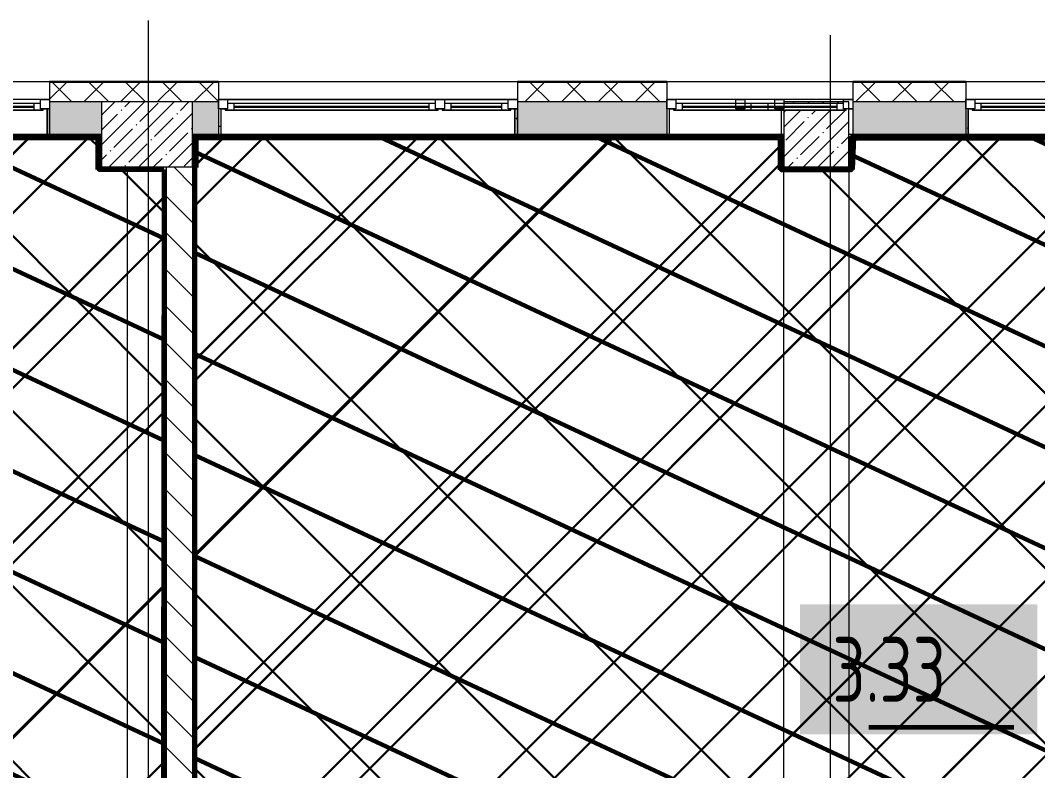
# Model space of a CAD drawing. Header units: millimetres. Extents: x -164500 to 426394, y -51911 to 102118.
# Drawn here: x 398952 to 406781, y 16254 to 22028 of the extents above; entities that cross this region are included whole.
import ezdxf

# ---------------------------------------------------------------- set-up
doc = ezdxf.new("R2010")
doc.units = ezdxf.units.MM
for name, color, linetype, lineweight in [('0) шлифовка', 5, 'Continuous', 60), ('1.4) Плинтус ПЛ-4', 6, 'Continuous', 60), ('5.2) Л-1 Линолеум', 100, 'Continuous', 30), ('7.7) Плинтус', 222, 'Continuous', 90), ('A-FLOR', 7, 'Continuous', 9), ('A-GLAZ', 7, 'Continuous', 9), ('A-GLAZ-1', 7, 'Continuous', 5), ('A-WALL', 7, 'Continuous', 5), ('I-WALL', 7, 'Continuous', 5), ('S-COLS', 7, 'Continuous', 9), ('S-COLS-1', 7, 'Continuous', 5), ('Оси', 7, 'Continuous', 9)]:
    doc.layers.add(name, color=color, linetype=linetype, lineweight=lineweight)
for name, color, linetype in [('2) защита вин плитк', 6, 'Continuous'), ('3.1) Наливной пол', 3, 'Continuous'), ('3.2.3) Нал-ой пол 4 вып', 3, 'Continuous')]:
    doc.layers.add(name, color=color, linetype=linetype)
doc.layers.add('A-WALL-1', color=9, linetype='Continuous', lineweight=5, true_color=0x808080)
doc.layers.add('A-WALL-FNSH-1', color=9, linetype='Continuous', lineweight=5, true_color=0x808080)
doc.styles.add('СПДС', font='ГОСТ тип А.ttf', dxfattribs={"width": 0.9})
pattern_1 = [(155, (390048.4, 21129), (-297.882, -638.81), [])]
pattern_2 = [(0, (289227.4, 1e-08), (243.84, 60.96), [20.117, -162.763, 20.117, -162.763, -975.36]), (0, (289227.4, 1e-08), (243.84, 60.96), [-365.76, 20.117, -345.643, 20.117, -162.763, -426.72]), (0, (289227.4, 1e-08), (243.84, 60.96), [-914.4, 20.117, -101.803, 20.117, -284.683]), (120, (289318.84, 30.48), (-174.71291, 180.691634), [20.117, -162.763, 20.117, -162.763, -975.36]), (120, (289318.84, 30.48), (-174.71291, 180.691634), [-365.76, 20.117, -345.643, 20.117, -162.763, -426.72]), (120, (289318.84, 30.48), (-174.71291, 180.691634), [-914.4, 20.117, -101.803, 20.117, -284.683]), (240, (289349.32, 152.4), (-69.12709, -241.651634), [20.117, -162.763, 20.117, -162.763, -975.36]), (240, (289349.32, 152.4), (-69.12709, -241.651634), [-365.76, 20.117, -345.643, 20.117, -162.763, -426.72]), (240, (289349.32, 152.4), (-69.12709, -241.651634), [-914.4, 20.117, -101.803, 20.117, -284.683])]
pattern_3 = [(45, (390048.4, 21129), (-747.606, 747.606), [])]
pattern_4 = [(45, (390048.4, 21122.1), (-747.606, 747.606), [])]
pattern_5 = [(45, (390048.4, 21129), (-673.52, 673.52), []), (135, (390048.4, 21129), (-673.52, -673.52), [])]

# ---------------------------------------------------------------- blocks, each defined once
blk = doc.blocks.new('120_Окно_СКБ_1Ст - 120_Окно_СКБ_1Ст 900х2500_h_ с форточкой-22877787-Объем проектирования 3 этажа')
at = {"layer": 'A-GLAZ'}
for p, q in [((-450, -127), (-450, -57)), ((-450, -57), (-380, -57)), ((-380, -57), (-380, -127)), ((380, -127), (380, -57)), ((380, -57), (450, -57)), ((450, -57), (450, -127)), ((-380, -127), (-450, -127)), ((-380, -127), (-400, -127)), ((-400, -127), (-400, -137)), ((-400, -137), (400, -137)), ((400, -137), (-400, -137)), ((380, -87), (-380, -87)), ((-380, -87), (-380, -127)), ((-330, -137), (-330, -87)), ((330, -137), (330, -87)), ((380, -127), (380, -87)), ((450, -127), (380, -127)), ((400, -127), (380, -127)), ((400, -137), (400, -127))]:
    blk.add_line(p, q, dxfattribs=at)
at = {"layer": 'A-GLAZ-1'}
for p, q in [((450, -57), (-450, -57)), ((-430, -127), (-400, -127)), ((-330, -107), (330, -107)), ((330, -117), (-330, -117))]:
    blk.add_line(p, q, dxfattribs=at)
blk = doc.blocks.new('120_Окно_СКБ_1Ст - 120_Окно_СКБ_1Ст 900х2500_h_ с форточкой-22876038-Объем проектирования 3 этажа')
at = {"layer": 'A-GLAZ'}
for p, q in [((-450, -127), (-450, -57)), ((-450, -57), (-380, -57)), ((-380, -57), (-380, -127)), ((380, -127), (380, -57)), ((380, -57), (450, -57)), ((450, -57), (450, -127)), ((-380, -127), (-450, -127)), ((-380, -127), (-400, -127)), ((-400, -127), (-400, -137)), ((-400, -137), (400, -137)), ((400, -137), (-400, -137)), ((380, -87), (-380, -87)), ((-380, -87), (-380, -127)), ((-330, -137), (-330, -87)), ((330, -137), (330, -87)), ((380, -127), (380, -87)), ((450, -127), (380, -127)), ((400, -127), (380, -127)), ((400, -137), (400, -127))]:
    blk.add_line(p, q, dxfattribs=at)
at = {"layer": 'A-GLAZ-1'}
for p, q in [((450, -57), (-450, -57)), ((-430, -127), (-400, -127)), ((-330, -107), (330, -107)), ((330, -117), (-330, -117)), ((400, -127), (450, -127))]:
    blk.add_line(p, q, dxfattribs=at)
blk = doc.blocks.new('120_Окно_СКБ_2Ст_Фрамуга сверху - 120_Окно_СКБ_2Ст_2300х2500_h_ ДОО-23103760-Объем проектирования 3 этажа')
at = {"layer": 'A-GLAZ'}
for p, q in [((-1150, -127), (-1150, -57)), ((-1150, -57), (-1080, -57)), ((-1080, -57), (-1080, -127)), ((520, -127), (520, -57)), ((520, -57), (590, -57)), ((590, -57), (590, -127)), ((1080, -127), (1080, -57)), ((1080, -57), (1150, -57)), ((1150, -57), (1150, -127)), ((-1080, -127), (-1150, -127)), ((-1080, -127), (-1100, -127)), ((-1100, -127), (-1100, -137)), ((-1100, -137), (540, -137)), ((540, -137), (-1100, -137)), ((520, -87), (-1080, -87)), ((-1080, -87), (-1080, -127)), ((-1030, -137), (-1030, -87)), ((470, -137), (470, -87)), ((520, -127), (520, -87)), ((590, -127), (520, -127)), ((540, -127), (520, -127)), ((540, -137), (540, -127)), ((590, -127), (570, -127)), ((570, -127), (570, -137)), ((570, -137), (1100, -137)), ((1100, -137), (570, -137)), ((1080, -87), (590, -87)), ((590, -87), (590, -127)), ((640, -137), (640, -87)), ((1030, -137), (1030, -87)), ((1080, -127), (1080, -87)), ((1150, -127), (1080, -127)), ((1100, -127), (1080, -127)), ((1100, -137), (1100, -127))]:
    blk.add_line(p, q, dxfattribs=at)
at = {"layer": 'A-GLAZ-1'}
for p, q in [((1150, -57), (-1150, -57)), ((-1080, -57), (1080, -57)), ((-1130, -127), (-1100, -127)), ((-1030, -107), (470, -107)), ((470, -117), (-1030, -117)), ((540, -127), (570, -127)), ((540, -127), (570, -127)), ((640, -107), (1030, -107)), ((1030, -117), (640, -117)), ((1100, -127), (1150, -127))]:
    blk.add_line(p, q, dxfattribs=at)
blk = doc.blocks.new('BSC_Колонна _Прямоугольная - 500х500-23282985-Объем проектирования 3 этажа')
at = {"layer": 'S-COLS-1'}
h = blk.add_hatch(dxfattribs=at)
h.set_pattern_fill('FP_206', color=256, style=0, pattern_type=2)
h.set_pattern_definition([(45, (-115850.45, -21150), (-114.04925, 114.04925), []), (45, (-115736.4, -21150), (-114.04925, 114.04925), [201.613, -40.323, 6.706, -33.617])])
h.paths.add_polyline_path([(-250, -250), (250, -250), (250, 250), (-250, 250), (-250, 238), (210, 238), (210, 198), (230, 198), (230, 188), (-250, 186.3), (-250, 0)])
for p, q in [((250, 250), (-250, 250)), ((-250, 250), (-250, 238)), ((250, -250), (250, 250)), ((-250, 186.3), (-250, -250)), ((-250, -250), (250, -250))]:
    blk.add_line(p, q, dxfattribs=at)
blk = doc.blocks.new('BSC_Колонна _Прямоугольная - 700х500-V627-Объем проектирования 3 этажа')
at = {"layer": 'S-COLS-1'}
h = blk.add_hatch(dxfattribs=at)
h.set_pattern_fill('FP_172', color=256, style=0, pattern_type=2)
h.set_pattern_definition([(45, (-110700, -21150), (-114.04925, 114.04925), []), (45, (-110585.95, -21150), (-114.04925, 114.04925), [201.613, -40.323, 6.706, -33.617])])
h.paths.add_polyline_path([(-116.5, -250), (350, -250), (350, 250), (-350, 250), (-350, -250), (-150, -250)])
for p, q in [((350, 250), (-350, 250)), ((-350, 250), (-350, -250)), ((350, -250), (350, 250)), ((-350, -250), (350, -250))]:
    blk.add_line(p, q, dxfattribs=at)
blk = doc.blocks.new('120_Окно_СКБ_1Ст - 120_Окно_СКБ_1Ст 900х2500_h_ с форточкой-V648-Объем проектирования 3 этажа')
at = {"layer": 'A-GLAZ'}
for p, q in [((-450, -127), (-450, -57)), ((-450, -57), (-380, -57)), ((-380, -57), (-380, -127)), ((380, -127), (380, -57)), ((380, -57), (450, -57)), ((450, -57), (450, -127)), ((-380, -127), (-450, -127)), ((-380, -127), (-400, -127)), ((-400, -127), (-400, -137)), ((-400, -137), (400, -137)), ((400, -137), (-400, -137)), ((380, -87), (-380, -87)), ((-380, -87), (-380, -127)), ((-330, -137), (-330, -87)), ((330, -137), (330, -87)), ((380, -127), (380, -87)), ((450, -127), (380, -127)), ((400, -127), (380, -127)), ((400, -137), (400, -127))]:
    blk.add_line(p, q, dxfattribs=at)
at = {"layer": 'A-GLAZ-1'}
for p, q in [((450, -57), (-450, -57)), ((-330, -107), (330, -107)), ((330, -117), (-330, -117)), ((420, -127), (450, -127))]:
    blk.add_line(p, q, dxfattribs=at)

msp = doc.modelspace()

# ---------------------------------------------------------------- hatches: boundary and pattern name
at = {"layer": '0) шлифовка', "true_color": 0x2776bb}
h = msp.add_hatch(dxfattribs=at)
h.set_pattern_fill('ANSI31', color=152, scale=222, angle=110)
h.set_pattern_definition(pattern_1)
h.paths.add_polyline_path([(400056.402, 20879), (399556.402, 20879), (399556.402, 21129), (399177.851, 21129), (398277.851, 21129), (396977.851, 21129), (396077.851, 21129), (395298.402, 21129), (395298.402, 20879), (394777.402, 20879), (394757.402, 20879), (394756.402, 20879), (394756.402, 21129), (393877.619, 21129), (392677.402, 21129), (390377.402, 21129), (390048.402, 21129), (390048.402, 18180.82), (390055.902, 18180.82), (390055.902, 16380.82), (390048.405, 13921), (390348.402, 13921), (390348.402, 13621), (390777.402, 13621), (394756.402, 13621), (394756.402, 13921), (394777.402, 14945), (394777.402, 13921), (395298.402, 13921), (395298.402, 13621), (397547.402, 13621), (399076.402, 13621), (399076.402, 14158), (399077.402, 14158), (400049.402, 14158), (400049.402, 15050)])
h = msp.add_hatch(dxfattribs=at)
h.set_pattern_fill('ANSI31', color=152, scale=222, angle=110)
h.set_pattern_definition(pattern_1)
h.paths.add_polyline_path([(410436.402, 21129), (410098.402, 21129), (410098.402, 20879), (409356.619, 20879), (409356.619, 21129), (408477.619, 21129), (407127.851, 21129), (406227.851, 21129), (405348.851, 21129), (405348.851, 20879), (404806.851, 20879), (404806.851, 21129), (403927.851, 21129), (402777.402, 21129), (400477.402, 21129), (400298.402, 21129), (400298.402, 13621), (404806.402, 13621), (404806.402, 14101), (406528.851, 14101), (406528.851, 13621), (410136.402, 13621), (410136.402, 13921), (410416.402, 13921), (410416.402, 18579), (410136.402, 18579), (410136.402, 19121), (410436.402, 19121), (410436.402, 19800)])
at = {"layer": '2) защита вин плитк'}
h = msp.add_hatch(dxfattribs=at)
h.set_pattern_fill('ANSI31', color=256, scale=333)
h.set_pattern_definition(pattern_4)
h.paths.add_polyline_path([(400056.402, 20872.054), (399556.402, 20872.054), (399556.402, 21122.054), (399177.851, 21122.054), (398277.851, 21122.054), (396977.851, 21122.054), (396077.851, 21122.054), (395298.402, 21122.054), (395298.402, 20872.054), (394777.402, 20872.054), (394757.402, 20872.054), (394756.402, 20872.054), (394756.402, 21122.054), (393877.619, 21122.054), (392677.402, 21122.054), (390377.402, 21122.054), (390048.402, 21122.054), (390048.402, 18173.874), (390055.902, 18173.874), (390055.902, 16373.874), (390048.405, 13914.054), (390348.402, 13914.054), (390348.402, 13614.054), (390777.402, 13614.054), (394756.402, 13614.054), (394756.402, 13914.054), (394777.402, 14938.054), (394777.402, 13914.054), (395298.402, 13914.054), (395298.402, 13614.054), (397547.402, 13614.054), (399076.402, 13614.054), (399076.402, 14151.054), (399077.402, 14151.054), (400049.402, 14151.054), (400049.402, 15043.054)])
h = msp.add_hatch(dxfattribs=at)
h.set_pattern_fill('ANSI31', color=256, scale=333)
h.set_pattern_definition(pattern_4)
h.paths.add_polyline_path([(410436.402, 21122.054), (410098.402, 21122.054), (410098.402, 20872.054), (409356.619, 20872.054), (409356.619, 21122.054), (408477.619, 21122.054), (407127.851, 21122.054), (406227.851, 21122.054), (405348.851, 21122.054), (405348.851, 20872.054), (404806.851, 20872.054), (404806.851, 21122.054), (403927.851, 21122.054), (402777.402, 21122.054), (400477.402, 21122.054), (400298.402, 21122.054), (400298.402, 13614.054), (404806.402, 13614.054), (404806.402, 14094.054), (406528.851, 14094.054), (406528.851, 13614.054), (410136.402, 13614.054), (410136.402, 13914.054), (410416.402, 13914.054), (410416.402, 18572.054), (410136.402, 18572.054), (410136.402, 19114.054), (410436.402, 19114.054), (410436.402, 19793.054)])
at = {"layer": '3.1) Наливной пол'}
h = msp.add_hatch(dxfattribs=at)
h.set_pattern_fill('ANSI31', color=256, scale=333)
h.set_pattern_definition(pattern_3)
h.paths.add_polyline_path([(400056.402, 20879), (399556.402, 20879), (399556.402, 21129), (399177.851, 21129), (398277.851, 21129), (396977.851, 21129), (396077.851, 21129), (395298.402, 21129), (395298.402, 20879), (394777.402, 20879), (394757.402, 20879), (394756.402, 20879), (394756.402, 21129), (393877.619, 21129), (392677.402, 21129), (390377.402, 21129), (390048.402, 21129), (390048.402, 18180.82), (390055.902, 18180.82), (390055.902, 16380.82), (390048.405, 13921), (390348.402, 13921), (390348.402, 13621), (390777.402, 13621), (394756.402, 13621), (394756.402, 13921), (394777.402, 14945), (394777.402, 13921), (395298.402, 13921), (395298.402, 13621), (397547.402, 13621), (399076.402, 13621), (399076.402, 14158), (399077.402, 14158), (400049.402, 14158), (400049.402, 15050)])
h = msp.add_hatch(dxfattribs=at)
h.set_pattern_fill('ANSI31', color=256, scale=333)
h.set_pattern_definition(pattern_3)
h.paths.add_polyline_path([(410436.402, 21129), (410098.402, 21129), (410098.402, 20879), (409356.619, 20879), (409356.619, 21129), (408477.619, 21129), (407127.851, 21129), (406227.851, 21129), (405348.851, 21129), (405348.851, 20879), (404806.851, 20879), (404806.851, 21129), (403927.851, 21129), (402777.402, 21129), (400477.402, 21129), (400298.402, 21129), (400298.402, 13621), (404806.402, 13621), (404806.402, 14101), (406528.851, 14101), (406528.851, 13621), (410136.402, 13621), (410136.402, 13921), (410416.402, 13921), (410416.402, 18579), (410136.402, 18579), (410136.402, 19121), (410436.402, 19121), (410436.402, 19800)])
at = {"layer": '3.2.3) Нал-ой пол 4 вып'}
h = msp.add_hatch(dxfattribs=at)
h.set_pattern_fill('ANSI31', color=256, scale=333)
h.set_pattern_definition(pattern_3)
h.paths.add_polyline_path([(400056.402, 20879), (399556.402, 20879), (399556.402, 21129), (399177.851, 21129), (398277.851, 21129), (396977.851, 21129), (396077.851, 21129), (395298.402, 21129), (395298.402, 20879), (394777.402, 20879), (394757.402, 20879), (394756.402, 20879), (394756.402, 21129), (393877.619, 21129), (392677.402, 21129), (390377.402, 21129), (390048.402, 21129), (390048.402, 18180.82), (390055.902, 18180.82), (390055.902, 16380.82), (390048.405, 13921), (390348.402, 13921), (390348.402, 13621), (390777.402, 13621), (394756.402, 13621), (394756.402, 13921), (394777.402, 14945), (394777.402, 13921), (395298.402, 13921), (395298.402, 13621), (397547.402, 13621), (399076.402, 13621), (399076.402, 14158), (399077.402, 14158), (400049.402, 14158), (400049.402, 15050)])
h = msp.add_hatch(dxfattribs=at)
h.set_pattern_fill('ANSI31', color=256, scale=333)
h.set_pattern_definition(pattern_3)
h.paths.add_polyline_path([(410436.402, 21129), (410098.402, 21129), (410098.402, 20879), (409356.619, 20879), (409356.619, 21129), (408477.619, 21129), (407127.851, 21129), (406227.851, 21129), (405348.851, 21129), (405348.851, 20879), (404806.851, 20879), (404806.851, 21129), (403927.851, 21129), (402777.402, 21129), (400477.402, 21129), (400298.402, 21129), (400298.402, 13621), (404806.402, 13621), (404806.402, 14101), (406528.851, 14101), (406528.851, 13621), (410136.402, 13621), (410136.402, 13921), (410416.402, 13921), (410416.402, 18579), (410136.402, 18579), (410136.402, 19121), (410436.402, 19121), (410436.402, 19800)])
at = {"layer": '5.2) Л-1 Линолеум'}
h = msp.add_hatch(dxfattribs=at)
h.set_pattern_fill('ANSI37', color=256, scale=300)
h.set_pattern_definition(pattern_5)
h.paths.add_polyline_path([(400056.402, 20872.054), (399556.402, 20872.054), (399556.402, 21122.054), (399177.851, 21122.054), (398277.851, 21122.054), (396977.851, 21122.054), (396077.851, 21122.054), (395298.402, 21122.054), (395298.402, 20872.054), (394777.402, 20872.054), (394757.402, 20872.054), (394756.402, 20872.054), (394756.402, 21122.054), (393877.619, 21122.054), (392677.402, 21122.054), (390377.402, 21122.054), (390048.402, 21122.054), (390048.402, 18173.874), (390055.902, 18173.874), (390055.902, 16373.874), (390048.405, 13914.054), (390348.402, 13914.054), (390348.402, 13614.054), (390777.402, 13614.054), (394756.402, 13614.054), (394756.402, 13914.054), (394777.402, 14938.054), (394777.402, 13914.054), (395298.402, 13914.054), (395298.402, 13614.054), (397547.402, 13614.054), (399076.402, 13614.054), (399076.402, 14151.054), (399077.402, 14151.054), (400049.402, 14151.054), (400049.402, 15043.054)])
h = msp.add_hatch(dxfattribs=at)
h.set_pattern_fill('ANSI37', color=256, scale=300)
h.set_pattern_definition(pattern_5)
h.paths.add_polyline_path([(410436.402, 21122.054), (410098.402, 21122.054), (410098.402, 20872.054), (409356.619, 20872.054), (409356.619, 21122.054), (408477.619, 21122.054), (407127.851, 21122.054), (406227.851, 21122.054), (405348.851, 21122.054), (405348.851, 20872.054), (404806.851, 20872.054), (404806.851, 21122.054), (403927.851, 21122.054), (402777.402, 21122.054), (400477.402, 21122.054), (400298.402, 21122.054), (400298.402, 13614.054), (404806.402, 13614.054), (404806.402, 14094.054), (406528.851, 14094.054), (406528.851, 13614.054), (410136.402, 13614.054), (410136.402, 13914.054), (410416.402, 13914.054), (410416.402, 18572.054), (410136.402, 18572.054), (410136.402, 19114.054), (410436.402, 19114.054), (410436.402, 19793.054)])
at = {"layer": 'A-WALL'}
h = msp.add_hatch(dxfattribs=at)
h.set_pattern_fill('FP_24', color=256, style=0, pattern_type=2)
h.set_pattern_definition([(45, (289227.4, 1e-08), (-141.42136, 141.42136), []), (135, (289227.4, 1e-08), (-141.42136, -141.42136), [])])
h.paths.add_polyline_path([(397635.332, 21400), (398277.851, 21400), (398277.851, 21550), (396977.851, 21550), (396977.851, 21400)])
h.paths.add_polyline_path([(393877.619, 21400), (393877.619, 21550), (392677.402, 21550), (392677.402, 21400), (393284.228, 21400)])
h.paths.add_polyline_path([(395277.402, 21400), (396077.851, 21400), (396077.851, 21550), (394777.619, 21550), (394777.619, 21400)])
h.paths.add_polyline_path([(389887.402, 21400), (390377.402, 21400), (390377.402, 21550), (385837.402, 21550), (385837.402, 21400), (389807.402, 21400)])
h.paths.add_polyline_path([(399177.851, 21400), (400477.402, 21400), (400477.402, 21550), (399177.851, 21550)])
h.paths.add_polyline_path([(382537.402, 21400), (382537.402, 21550), (382517.402, 21550), (382517.402, 21400)])
h.paths.add_polyline_path([(414057.402, 21400), (414457.402, 21400), (414457.402, 21550), (409377.619, 21550), (409377.619, 21400), (412864.196, 21400)])
h.paths.add_polyline_path([(406227.851, 21400), (406227.851, 21550), (405357.851, 21550), (405357.851, 21400)])
h.paths.add_polyline_path([(402777.402, 21400), (403927.851, 21400), (403927.851, 21550), (402777.402, 21550)])
h.paths.add_polyline_path([(407127.851, 21400), (408477.619, 21400), (408477.619, 21550), (407127.851, 21550)])
at = {"layer": 'I-WALL'}
h = msp.add_hatch(dxfattribs=at)
h.set_pattern_fill('FP_1', color=256, style=0, pattern_type=2)
h.set_pattern_definition([(45, (289227.4, 1e-08), (-114.04925, 114.04925), []), (45, (289341.45, 1e-08), (-114.04925, 114.04925), [201.612, -40.322, 6.706, -33.617])])
h.paths.add_polyline_path([(400477.402, 21150), (400477.402, 21400), (400277.402, 21400), (400277.402, 21150), (400354.772, 21150)])
h.paths.add_polyline_path([(410077.402, 21150), (410267.402, 21150), (410267.402, 21400), (410077.402, 21400), (410077.402, 21203.384)])
h.paths.add_polyline_path([(397091.444, 21150), (398277.851, 21150), (398277.851, 21400), (396977.851, 21400), (396977.851, 21150)])
h.paths.add_polyline_path([(402777.402, 21150), (403927.851, 21150), (403927.851, 21400), (402777.402, 21400), (402777.402, 21336.334)])
h.paths.add_polyline_path([(408477.619, 21150), (408477.619, 21400), (407127.851, 21400), (407127.851, 21150), (407425.316, 21150)])
h.paths.add_polyline_path([(399177.851, 21150), (399577.402, 21151.732), (399577.402, 21400), (399177.851, 21400), (399177.851, 21336.334)])
h.paths.add_polyline_path([(406227.851, 21150), (406227.851, 21400), (405357.851, 21400), (405357.851, 21150)])
h.paths.add_polyline_path([(393877.619, 21150), (393877.619, 21400), (392677.402, 21400), (392677.402, 21150), (393828.116, 21150)])
h.paths.add_polyline_path([(395277.402, 21150), (396077.851, 21150), (396077.851, 21400), (395277.402, 21400), (395277.402, 21336.334)])
h.paths.add_polyline_path([(390377.402, 21150), (390377.402, 21400), (390027.402, 21400), (390027.402, 21150), (390347.402, 21150)])
h = msp.add_hatch(dxfattribs=at)
h.set_pattern_fill('FP_191', color=256, style=0, pattern_type=2)
h.set_pattern_definition(pattern_2)
h.paths.add_polyline_path([(399177.851, 21150), (399177.851, 21347.839), (399157.851, 21347.839), (399157.851, 21150)])
h = msp.add_hatch(dxfattribs=at)
h.set_pattern_fill('FP_191', color=256, style=0, pattern_type=2)
h.set_pattern_definition(pattern_2)
h.paths.add_polyline_path([(400497.402, 21150), (400497.402, 21348), (400477.402, 21348), (400477.402, 21150)])
h = msp.add_hatch(dxfattribs=at)
h.set_pattern_fill('FP_191', color=256, style=0, pattern_type=2)
h.set_pattern_definition(pattern_2)
h.paths.add_polyline_path([(402777.402, 21150), (402777.402, 21347.839), (402757.402, 21347.839), (402757.402, 21150)])
h = msp.add_hatch(dxfattribs=at)
h.set_pattern_fill('FP_191', color=256, style=0, pattern_type=2)
h.set_pattern_definition(pattern_2)
h.paths.add_polyline_path([(404807.851, 21150), (404827.851, 21150), (404827.851, 21338), (404807.851, 21336.334)])
h = msp.add_hatch(dxfattribs=at)
h.set_pattern_fill('FP_191', color=256, style=0, pattern_type=2)
h.set_pattern_definition(pattern_2)
h.paths.add_polyline_path([(406247.851, 21150), (406247.851, 21348), (406227.851, 21348), (406227.851, 21150)])
h = msp.add_hatch(dxfattribs=at)
h.set_pattern_fill('FP_191', color=256, style=0, pattern_type=2)
h.set_pattern_definition(pattern_2)
h.paths.add_polyline_path([(399516.127, 21130), (399556.402, 21130), (399557.402, 21150), (399177.851, 21150), (399177.851, 21130), (399266.996, 21130)])
h.paths.add_polyline_path([(395282.402, 21130), (396077.851, 21130), (396077.851, 21150), (395277.402, 21150), (395277.402, 21130)])
h.paths.add_polyline_path([(398277.851, 21130), (398277.851, 21150), (396977.851, 21150), (396977.851, 21130), (398179.22, 21130)])
h = msp.add_hatch(dxfattribs=at)
h.set_pattern_fill('FP_191', color=256, style=0, pattern_type=2)
h.set_pattern_definition(pattern_2)
h.paths.add_polyline_path([(399557.402, 20900), (399577.402, 20900), (399577.402, 21150), (399557.402, 21150), (399557.402, 20952.4)])
h = msp.add_hatch(dxfattribs=at)
h.set_pattern_fill('FP_191', color=256, style=0, pattern_type=2)
h.set_pattern_definition(pattern_2)
h.paths.add_polyline_path([(400277.402, 13600), (400297.402, 13600), (400296.397, 21130.056), (400277.402, 21150), (400277.404, 13600.883)])
h.paths.add_polyline_path([(400297.402, 21130), (400297.402, 21150), (400277.402, 21150)])
h = msp.add_hatch(dxfattribs=at)
h.set_pattern_fill('FP_191', color=256, style=0, pattern_type=2)
h.set_pattern_definition(pattern_2)
h.paths.add_polyline_path([(404806.851, 21130), (404807.851, 21150), (400297.402, 21150), (400297.405, 21130), (404705.876, 21130)])
h = msp.add_hatch(dxfattribs=at)
h.set_pattern_fill('FP_191', color=256, style=0, pattern_type=2)
h.set_pattern_definition(pattern_2)
h.paths.add_polyline_path([(404827.851, 20900), (404827.851, 21150), (404807.851, 21150), (404807.851, 20900)])
h = msp.add_hatch(dxfattribs=at)
h.set_pattern_fill('FP_191', color=256, style=0, pattern_type=2)
h.set_pattern_definition(pattern_2)
h.paths.add_polyline_path([(406924.698, 21130), (409356.619, 21130), (409357.619, 21150), (405327.851, 21150), (405327.851, 21130), (406881.428, 21130)])
h = msp.add_hatch(dxfattribs=at)
h.set_pattern_fill('FP_191', color=256, style=0, pattern_type=2)
h.set_pattern_definition(pattern_2)
h.paths.add_polyline_path([(405347.851, 20880), (405347.851, 21129), (405327.851, 21129), (405327.851, 20880)])
h = msp.add_hatch(dxfattribs=at)
h.set_pattern_fill('FP_191', color=256, style=0, pattern_type=2)
h.set_pattern_definition(pattern_2)
h.paths.add_polyline_path([(399810.884, 20880), (400056.402, 20880), (400056.402, 20900), (399557.402, 20900), (399557.402, 20880), (399778.831, 20880)])
h = msp.add_hatch(dxfattribs=at)
h.set_pattern_fill('FP_191', color=256, style=0, pattern_type=2)
h.set_pattern_definition(pattern_2)
h.paths.add_polyline_path([(400062.402, 14150), (400077.402, 14150), (400077.402, 20900), (400057.402, 20900), (400057.402, 14150), (400062.031, 14150)])
h = msp.add_hatch(dxfattribs=at)
h.set_pattern_fill('FP_23', color=256, style=0, pattern_type=2)
h.set_pattern_definition([(135, (289227.4, 1e-08), (-141.42136, -141.42136), [])])
h.paths.add_polyline_path([(400277.402, 13900), (400277.402, 20900), (400077.402, 20900), (400077.402, 13900)])
h = msp.add_hatch(dxfattribs=at)
h.set_pattern_fill('FP_191', color=256, style=0, pattern_type=2)
h.set_pattern_definition(pattern_2)
h.paths.add_polyline_path([(405327.851, 20880), (405327.851, 20899.999), (404807.851, 20900), (404807.851, 20880), (405326.422, 20880)])

# ---------------------------------------------------------------- linework, layer by layer
at = {"layer": '0) шлифовка'}
msp.add_lwpolyline([(405483.335, 16588.98), (406598.282, 16588.98)], dxfattribs=at)
at = {"layer": '1.4) Плинтус ПЛ-4'}
for points in [[(399177.851, 21130), (399556.402, 21129), (399556.402, 20880), (400057.402, 20880)], [(406707.851, 13621), (406528.851, 13621), (406528.851, 14080), (406528.851, 14101), (404807.402, 14101), (404807.402, 13621), (400298.402, 13621), (400298.402, 21129), (400477.402, 21129)], [(402777.402, 21129), (403927.851, 21129)], [(404807.851, 21129), (404807.851, 20879), (405347.851, 20879), (405348.851, 21129), (406227.851, 21129)], [(400056.402, 20879), (400049.402, 14158), (399077.402, 14158), (399076.402, 13621)]]:
    msp.add_lwpolyline(points, dxfattribs=at)
at = {"layer": '7.7) Плинтус'}
for points in [[(399557.402, 20880), (399557.402, 21129), (395298.402, 21129), (395298.402, 20879)], [(404806.851, 20879), (404806.851, 21129), (400297.402, 21129), (400298.402, 20895.16)], [(409357.619, 20880), (409311.827, 21127.841), (405357.851, 21127.841), (405347.851, 20880)]]:
    msp.add_lwpolyline(points, dxfattribs=at)
at = {"layer": 'A-FLOR'}
for p, q in [((398367.326, 21130), (399102.837, 21130)), ((399103.586, 21130), (399106.225, 21130)), ((399116.575, 21130), (399556.402, 21130)), ((400297.402, 21130), (404806.851, 21130)), ((400297.402, 13621), (400297.402, 21129)), ((404807.851, 21130), (404807.851, 20880)), ((405347.851, 21130), (409356.619, 21130)), ((405347.851, 20880), (405347.851, 21129)), ((399777.402, 14158), (399777.402, 20880)), ((404807.851, 20880), (405347.851, 20880)), ((404827.851, 14101), (404827.851, 20880)), ((405327.851, 20880), (405327.851, 14101))]:
    msp.add_line(p, q, dxfattribs=at)
at = {"layer": 'A-WALL'}
for p, q in [((398277.851, 21558), (399177.851, 21558)), ((400477.402, 21553), (399177.851, 21553)), ((400477.402, 21550), (399177.851, 21550)), ((400477.402, 21558), (402777.402, 21558)), ((403927.851, 21553), (402777.402, 21553)), ((403927.851, 21550), (402777.402, 21550)), ((403927.851, 21558), (405357.851, 21558)), ((406227.851, 21553), (405357.851, 21553)), ((406227.851, 21550), (405357.851, 21550)), ((406227.851, 21558), (407127.851, 21558)), ((399577.402, 21400), (399177.851, 21400)), ((400477.402, 21400), (400277.402, 21400)), ((403927.851, 21400), (402777.402, 21400)), ((406227.851, 21400), (405357.851, 21400)), ((399577.402, 21150), (399177.851, 21150)), ((399556.402, 21130), (399557.402, 21130)), ((399557.402, 20900), (399557.402, 21130)), ((400297.402, 21129), (400297.402, 21130)), ((400057.402, 20880), (400057.402, 15050)), ((400077.402, 13900), (400077.402, 20900))]:
    msp.add_line(p, q, dxfattribs=at)
at = {"layer": 'A-WALL-1'}
for p, q in [((399177.851, 21550), (399177.851, 21130)), ((400477.402, 21550), (400477.402, 21150)), ((402777.402, 21550), (402777.402, 21150)), ((403927.851, 21550), (403927.851, 21150)), ((405357.851, 21550), (405357.851, 21150)), ((406227.851, 21550), (406227.851, 21150)), ((399177.851, 21347.839), (399157.851, 21347.839)), ((399157.851, 21347.839), (399157.851, 21150)), ((399177.851, 21150), (399177.851, 21347.839)), ((400497.402, 21348), (400477.402, 21348)), ((400497.402, 21150), (400497.402, 21348)), ((402777.402, 21347.839), (402757.402, 21347.839)), ((402757.402, 21347.839), (402757.402, 21150)), ((402777.402, 21150), (402777.402, 21347.839)), ((403947.851, 21348), (403927.851, 21348)), ((403947.851, 21150), (403947.851, 21348)), ((404807.851, 21336.334), (404807.851, 21150)), ((406247.851, 21348), (406227.851, 21348)), ((406247.851, 21150), (406247.851, 21348)), ((399157.851, 21150), (399177.851, 21150)), ((404827.851, 21150), (400277.402, 21150)), ((400477.402, 21150), (400497.402, 21150)), ((402757.402, 21150), (402777.402, 21150)), ((403927.851, 21150), (403947.851, 21150)), ((404807.851, 21150), (404827.851, 21150)), ((409377.402, 21150), (405327.851, 21150)), ((406227.851, 21150), (406247.851, 21150)), ((400477.402, 21130), (404807.851, 21130)), ((405347.851, 21129), (405347.851, 21130)), ((400056.402, 20880), (400057.402, 20880)), ((400277.402, 20900), (400277.402, 13400))]:
    msp.add_line(p, q, dxfattribs=at)
at = {"layer": 'A-WALL-FNSH-1'}
for p, q in [((400477.402, 21558), (399177.851, 21558)), ((399177.851, 21558), (399177.851, 21550)), ((400477.402, 21550), (400477.402, 21558)), ((403927.851, 21558), (402777.402, 21558)), ((402777.402, 21558), (402777.402, 21550)), ((403927.851, 21550), (403927.851, 21558)), ((406227.851, 21558), (405357.851, 21558)), ((405357.851, 21558), (405357.851, 21550)), ((406227.851, 21550), (406227.851, 21558)), ((399157.851, 21347.839), (399156.851, 21347.839)), ((399156.851, 21347.839), (399156.851, 21150)), ((400498.402, 21348), (400497.402, 21348)), ((400498.402, 21150), (400498.402, 21348)), ((402757.402, 21347.839), (402756.402, 21347.839)), ((402756.402, 21347.839), (402756.402, 21150)), ((403948.851, 21348), (403947.851, 21348)), ((403948.851, 21150), (403948.851, 21348)), ((404806.851, 21336.334), (404806.851, 21150)), ((406248.851, 21348), (406247.851, 21348)), ((406248.851, 21150), (406248.851, 21348)), ((399156.851, 21150), (399157.851, 21150)), ((400497.402, 21150), (400498.402, 21150)), ((402756.402, 21150), (402757.402, 21150)), ((403947.851, 21150), (403948.851, 21150)), ((404806.851, 21150), (404807.851, 21150)), ((406247.851, 21150), (406248.851, 21150)), ((399177.851, 21130), (399177.851, 21129)), ((399177.851, 21129), (399556.402, 21129)), ((399556.402, 20879), (399556.402, 21130)), ((400477.402, 21130), (400297.402, 21130)), ((400298.402, 21129), (400477.402, 21129)), ((400298.402, 13621), (400298.402, 21129)), ((400477.402, 21129), (400477.402, 21130)), ((402777.402, 21130), (402777.402, 21129)), ((402777.402, 21129), (403927.851, 21129)), ((403927.851, 21129), (403927.851, 21130)), ((404806.851, 21129), (404806.851, 20879)), ((406227.851, 21129), (405347.851, 21129)), ((405348.851, 20879), (405348.851, 21129)), ((406227.851, 21129), (406227.851, 21130)), ((399556.402, 20879), (400056.402, 20879)), ((399557.402, 20880), (399557.402, 20900)), ((400056.402, 20880), (399557.402, 20880)), ((400056.402, 20879), (400056.402, 15050)), ((404806.851, 20879), (405348.851, 20879))]:
    msp.add_line(p, q, dxfattribs=at)
at = {"layer": 'I-WALL'}
for p, q in [((399177.851, 21129), (398277.851, 21129)), ((402777.402, 21129), (400477.402, 21129)), ((404806.851, 21129), (403927.851, 21129)), ((404806.851, 21129), (404806.851, 21130)), ((407127.851, 21129), (406227.851, 21129))]:
    msp.add_line(p, q, dxfattribs=at)
at = {"layer": 'Оси'}
for points in [[(399937.402, -1906.259), (399937.402, 3093.741), (399937.402, 17028.287), (399937.402, 22028.287)], [(405187.402, -1906.259), (405187.402, 3093.741), (405187.402, 16915.097), (405187.402, 21915.097)]]:
    msp.add_lwpolyline(points, dxfattribs=at)

# ---------------------------------------------------------------- block references
at = {"layer": 'A-GLAZ', "color": 3}
for name, p in [('120_Окно_СКБ_1Ст - 120_Окно_СКБ_1Ст 900х2500_h_ с форточкой-22876038-Объем проектирования 3 этажа', (398727.851, 21475)), ('120_Окно_СКБ_2Ст_Фрамуга сверху - 120_Окно_СКБ_2Ст_2300х2500_h_ ДОО-23103760-Объем проектирования 3 этажа', (401627.402, 21475)), ('120_Окно_СКБ_1Ст - 120_Окно_СКБ_1Ст 900х2500_h_ с форточкой-22877787-Объем проектирования 3 этажа', (404377.851, 21475)), ('120_Окно_СКБ_1Ст - 120_Окно_СКБ_1Ст 900х2500_h_ с форточкой-V648-Объем проектирования 3 этажа', (404907.851, 21475)), ('120_Окно_СКБ_1Ст - 120_Окно_СКБ_1Ст 900х2500_h_ с форточкой-22876038-Объем проектирования 3 этажа', (406677.851, 21475))]:
    msp.add_blockref(name, p, dxfattribs=at)
at = {"layer": 'S-COLS'}
for name, p in [('BSC_Колонна _Прямоугольная - 700х500-V627-Объем проектирования 3 этажа', (399927.402, 21150)), ('BSC_Колонна _Прямоугольная - 500х500-23282985-Объем проектирования 3 этажа', (405077.851, 21150))]:
    msp.add_blockref(name, p, dxfattribs=at)

# ---------------------------------------------------------------- texts
at = {"insert": (405202.231, 17283.207), "char_height": 500, "width": 1327.5945, "attachment_point": 1, "style": 'СПДС', "bg_fill": 1, "box_fill_scale": 1.5, "bg_fill_color": 7, "bg_fill_true_color": 16777215, "bg_fill_transparency": 0}
msp.add_mtext('3.33', dxfattribs=at)

doc.saveas('drawing.dxf')
